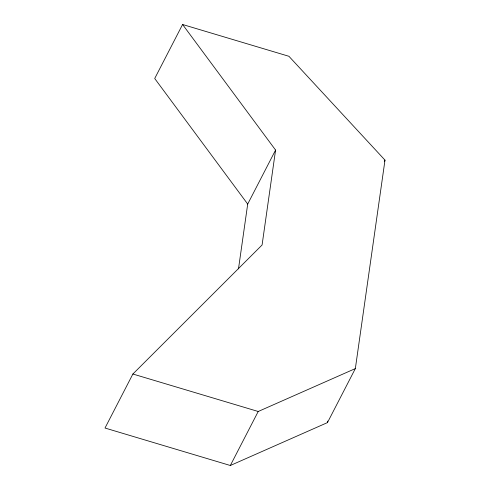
<?xml version="1.0" encoding="UTF-8"?>
<svg xmlns="http://www.w3.org/2000/svg" width="490" height="490" viewBox="0 0 490 490"><rect width="100%" height="100%" fill="white"/><g stroke="black" fill="none" stroke-linecap="round" stroke-linejoin="round"><path stroke-width="0.73" d="M238.489 268.863L247.701 204.073L275.576 150.069L182.586 24.5L154.711 78.51L247.701 204.073M275.576 150.069L262.083 244.988L132.882 374.023L105.007 428.033L230.331 465.5L327.473 422.594L355.348 368.584L384.993 160.132L288.916 56.289L182.586 24.5M327.473 422.594L327.688 421.082M384.295 161.48L384.993 160.132M230.331 465.5L258.212 411.49L355.348 368.584M132.882 374.023L258.212 411.49"/></g></svg>
